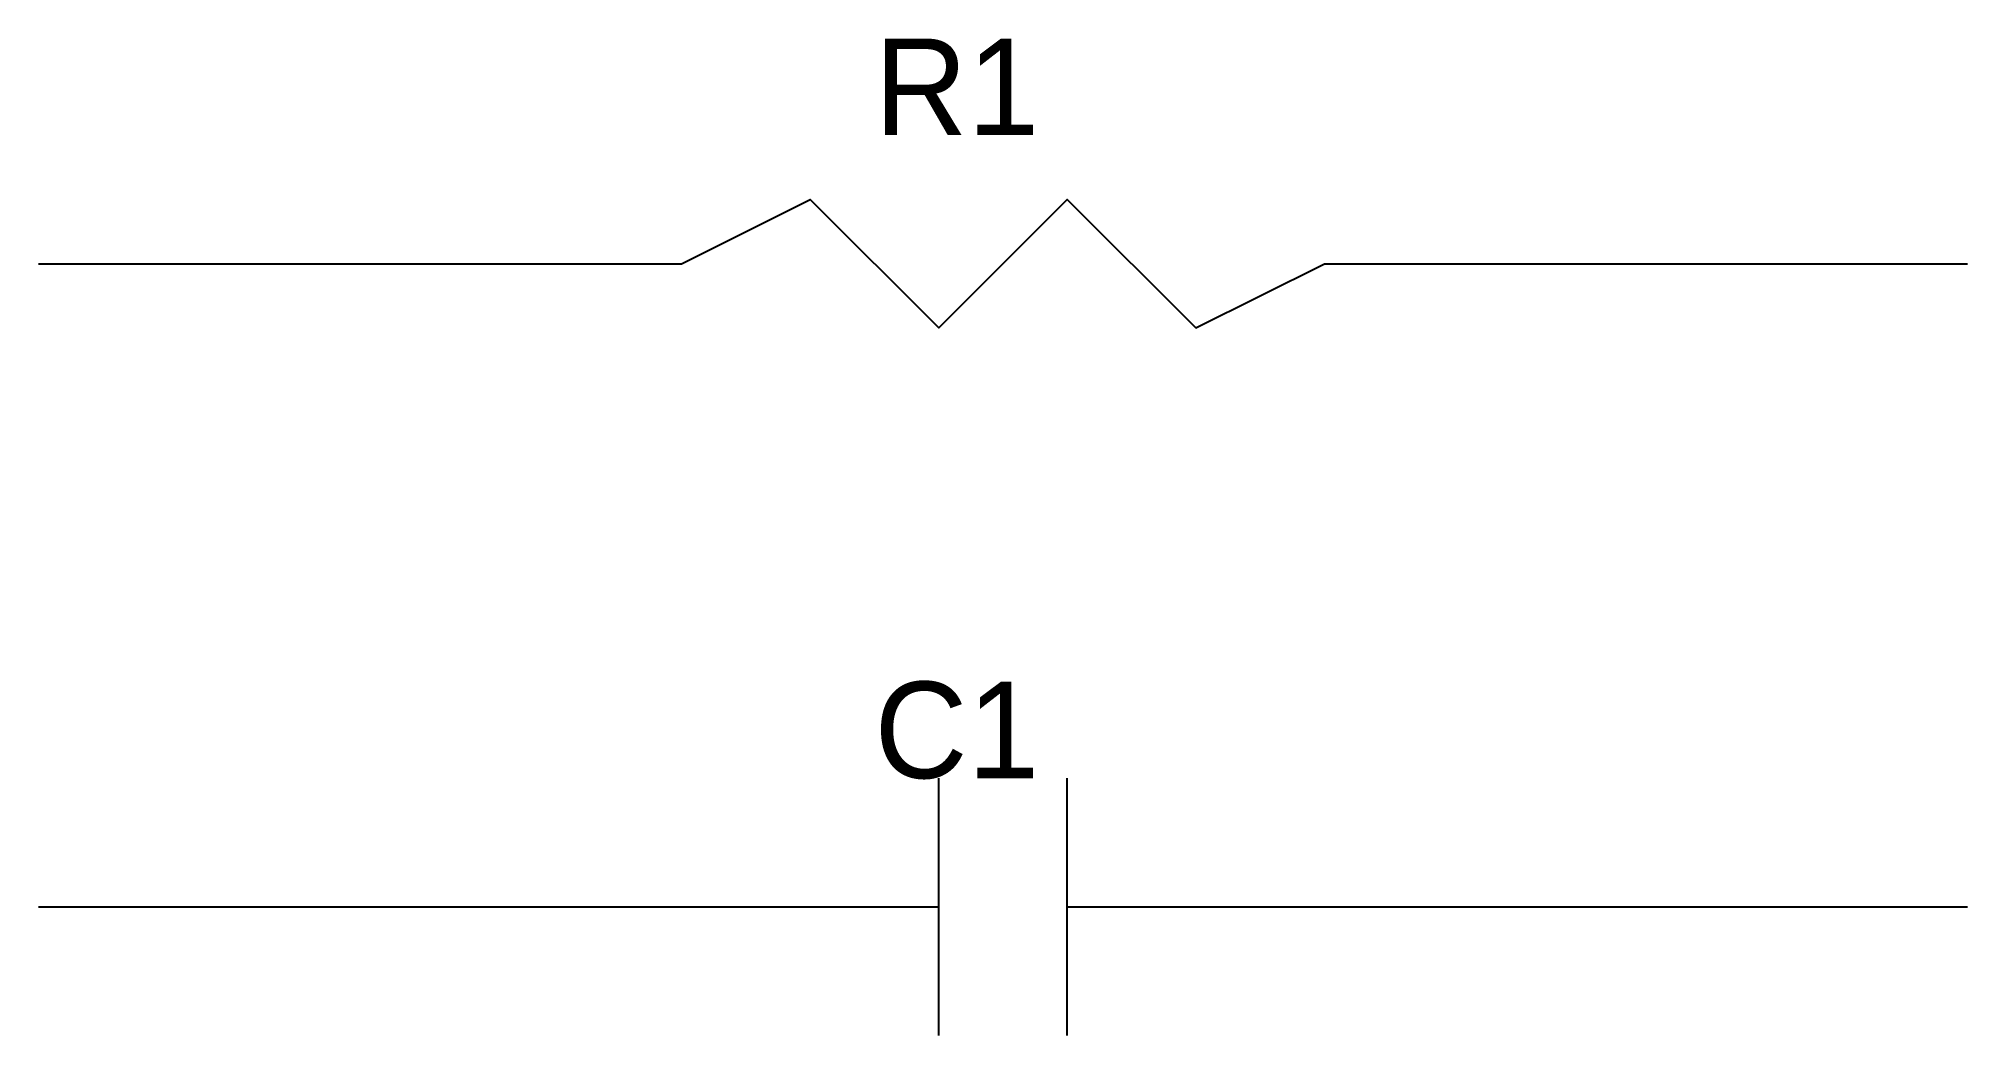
# Model space of a CAD drawing. Header units: metres. Extents: x 0 to 30, y 8 to 23.5.
import ezdxf

# ---------------------------------------------------------------- set-up
doc = ezdxf.new("R2010")
doc.units = ezdxf.units.M

# ---------------------------------------------------------------- blocks, each defined once
blk = doc.blocks.new('RESISTOR')
blk.add_lwpolyline([(0, 0), (2, 1), (4, -1), (6, 1), (8, -1), (10, 0)])
blk = doc.blocks.new('CAPACITOR')
for p, q in [((4, -2), (4, 2)), ((6, -2), (6, 2)), ((0, 0), (4, 0)), ((6, 0), (10, 0))]:
    blk.add_line(p, q)

msp = doc.modelspace()

# ---------------------------------------------------------------- linework, layer by layer
for p, q in [((0, 20), (10, 20)), ((20, 20), (30, 20)), ((0, 10), (10, 10)), ((20, 10), (30, 10))]:
    msp.add_line(p, q)

# ---------------------------------------------------------------- block references
for name, p in [('RESISTOR', (10, 20)), ('CAPACITOR', (10, 10))]:
    msp.add_blockref(name, p)

# ---------------------------------------------------------------- texts
for s, p in [('R1', (13, 22)), ('C1', (13, 12))]:
    msp.add_text(s, height=1.5).set_placement(p)

doc.saveas('drawing.dxf')
